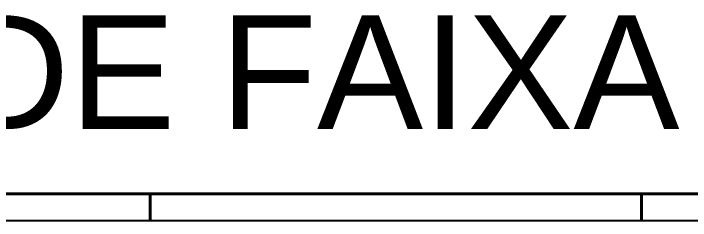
# Model space of a CAD drawing. Extents: x 8513 to 14085, y 7177 to 11211.
# Drawn here: x 11524 to 13069, y 10738 to 11211 of the extents above; entities that cross this region are included whole.
import ezdxf
from ezdxf.enums import TextEntityAlignment as Align

# ---------------------------------------------------------------- set-up
doc = ezdxf.new("R2010")
doc.units = 0
doc.layers.add('CARIMBO', color=255, linetype='Continuous', lineweight=9)
doc.layers.add('FOLHA', color=255, linetype='Continuous', lineweight=40)
doc.styles.add('ARIAL', font='arial.ttf')

msp = doc.modelspace()

# ---------------------------------------------------------------- linework, layer by layer
at = {"color": 30}
msp.add_line((8665.72, 10737.67), (14024.45, 10737.67), dxfattribs=at)
at = {"layer": 'FOLHA'}
for p, q in [((8513.31, 10798.63), (14085.41, 10798.63)), ((11835.84, 10798.63), (11835.84, 10737.67)), ((12957.58, 10798.63), (12957.58, 10737.67))]:
    msp.add_line(p, q, dxfattribs=at)

# ---------------------------------------------------------------- texts
at = {"layer": 'CARIMBO', "style": 'ARIAL'}
msp.add_text('2 JOGOS DE FAIXA', height=260.1055, dxfattribs=at).set_placement((9713.16, 11076.66), align=Align.MIDDLE_LEFT)

doc.saveas('drawing.dxf')
